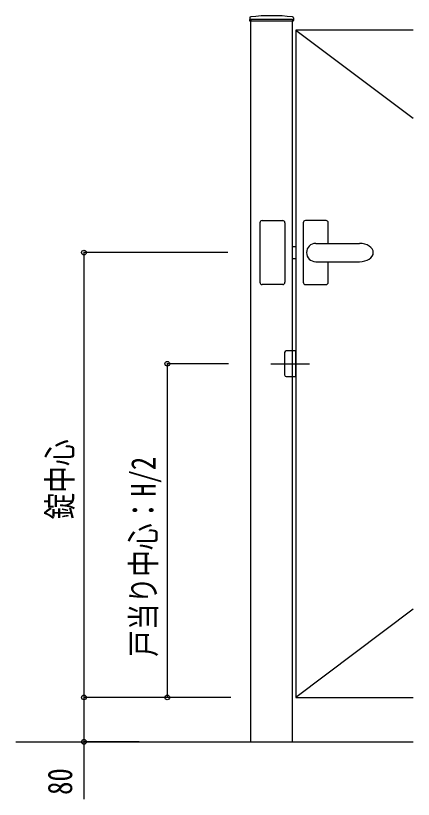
# Model space of a CAD drawing. Units: millimetres, scale not verified. Extents: x -4205 to 4205, y -2970 to 2970.
# Drawn here: x -21 to 694, y -80 to 1329 of the extents above; entities that cross this region are included whole.
import ezdxf
from ezdxf.enums import TextEntityAlignment as Align

# ---------------------------------------------------------------- set-up
doc = ezdxf.new("R2010")
doc.units = ezdxf.units.MM
doc.header["$LTSCALE"] = 12
doc.layers.add('0-3_YKK_A1', color=4, linetype='Continuous')
doc.layers.add('0-4_YKK_D', color=6, linetype='Continuous')
doc.styles.add('ＭＳ ゴシック', font='')
doc.styles.get('ＭＳ ゴシック').set_extended_font_data('MS Gothic')

msp = doc.modelspace()

# ---------------------------------------------------------------- linework, layer by layer
at = {"layer": '0-3_YKK_A1'}
for p, q in [((399.85, 1324.96), (399.59, 1320.09)), ((478.54, 1324.96), (478.79, 1320.09)), ((400.09, 1319.56), (478.29, 1319.56)), ((401.69, 1323.06), (401.69, 1319.56)), ((401.69, 23.06), (401.69, 1319.56)), ((476.69, 23.06), (476.69, 1319.56)), ((482.69, 1303.06), (694.19, 1144.44)), ((422.19, 960.56), (459.19, 960.56)), ((537.19, 960.56), (500.19, 960.56)), ((418.19, 956.56), (418.19, 849.56)), ((463.19, 956.56), (463.19, 849.56)), ((496.19, 956.56), (496.19, 849.56)), ((541.19, 919.56), (541.19, 956.56)), ((518.69, 919.56), (597.19, 919.56)), ((476.69, 913.78), (482.69, 913.99)), ((476.69, 892.34), (482.69, 892.13)), ((518.69, 886.56), (597.19, 886.56)), ((541.19, 849.56), (541.19, 886.56)), ((459.19, 845.56), (422.19, 845.56)), ((500.19, 845.56), (537.19, 845.56)), ((462.69, 723.06), (462.69, 683.06)), ((437.69, 703.06), (507.69, 703.06)), ((465.69, 680.06), (482.69, 680.06)), ((694.19, 261.69), (482.69, 103.06)), ((-21.09, 23.06), (694.19, 23.06))]:
    msp.add_line(p, q, dxfattribs=at)
for points in [[(401.69, 1323.06), (476.69, 1323.06), (476.69, 1319.56)], [(694.19, 1303.06), (482.69, 1303.06), (482.69, 103.06), (694.19, 103.06)], [(482.69, 680.06), (482.69, 726.06), (465.69, 726.06)]]:
    msp.add_lwpolyline(points, dxfattribs=at)
for centre, radius, start, end in [((401.85, 1324.86), 2, 96.74435, 177), ((439.19, 1009.06), 320, 83.25565, 96.74435), ((476.54, 1324.86), 2, 3, 83.25565), ((400.09, 1320.06), 0.5, 177, 270), ((478.29, 1320.06), 0.5, 270, 3), ((422.19, 956.56), 4, 90, 180), ((459.19, 956.56), 4, 0, 90), ((500.19, 956.56), 4, 90, 180), ((537.19, 956.56), 4, 0, 90), ((518.69, 903.06), 16.5, 90, 270), ((422.19, 849.56), 4, 180, 270), ((459.19, 849.56), 4, 270, 0), ((500.19, 849.56), 4, 180, 270), ((537.19, 849.56), 4, 270, 0), ((465.69, 723.06), 3, 90, 180), ((465.69, 683.06), 3, 180, 270)]:
    msp.add_arc(centre, radius, start, end, dxfattribs=at)
msp.add_ellipse((597.19, 903.06), major_axis=(25, 0), ratio=0.66, start_param=4.712389, end_param=7.8539816, dxfattribs=at)
at = {"layer": '0-4_YKK_D'}
for p, q in [((360.31, 903.06), (100.69, 903.06)), ((101.69, 903.06), (101.69, 103.06)), ((361.86, 703.06), (250.69, 703.06)), ((251.69, 703.06), (251.69, 103.06)), ((360.31, 103.06), (100.69, 103.06)), ((360.31, 103.06), (100.69, 103.06)), ((366.02, 103.06), (250.69, 103.06)), ((200.98, 23.06), (100.69, 23.06))]:
    msp.add_line(p, q, dxfattribs=at)
msp.add_lwpolyline([(101.69, 103.06), (101.69, 23.06), (101.69, -80.34)], dxfattribs=at)
for centre in [(101.69, 903.06), (251.69, 703.06), (101.69, 103.06), (251.69, 103.06), (101.69, 23.06)]:
    msp.add_circle(centre, 4.25, dxfattribs=at)

# ---------------------------------------------------------------- texts
at = {"layer": '0-4_YKK_D', "style": 'ＭＳ ゴシック', "width": 0.8}
for s, p in [('錠中心', (93.69, 423.06)), ('戸当り中心：H/2', (243.69, 175.86)), ('80', (93.69, -72.34))]:
    msp.add_text(s, height=43.99, rotation=90, dxfattribs=at).set_placement(p, align=Align.BOTTOM_LEFT)

doc.saveas('drawing.dxf')
